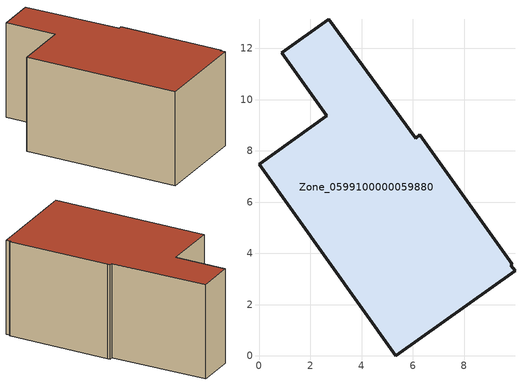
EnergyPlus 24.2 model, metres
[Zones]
Zone_0599100000059880
 floor ground (C_G): 2.65,9.36 0.89,11.83 2.72,13.14 6.12,8.5 6.28,8.62 6.37,8.5 9.88,3.59 9.82,3.54 9.98,3.32 5.33,0 0,7.47 z0
 wall outside (C_F): 6.37,8.5 6.28,8.62 6.12,8.5 2.72,13.14 0.89,11.83 2.65,9.36 0,7.47 5.33,0 9.98,3.32 9.82,3.54 9.88,3.59 6.37,8.5 z0:5.69
 roof outside (C_R): 6.12,8.5 2.72,13.14 0.89,11.83 2.65,9.36 0,7.47 5.33,0 9.98,3.32 9.82,3.54 9.88,3.59 6.37,8.5 6.28,8.62 z5.69
[BUILDING]
Pand.0599100000059880: North Axis=0; Terrain=City; Loads Convergence Tolerance Value=0.04; Temperature Convergence Tolerance Value=0.4; Solar Distribution=FullExterior; Maximum Number of Warmup Days=25; Minimum Number of Warmup Days=1
[Site:Location]
Rotterdam.The.Hague.AP_ZH_NLD Design_Conditions: Latitude=51.96; Longitude=4.45; Time Zone=1; Elevation=-4.5
[SITE:GROUNDTEMPERATURE:BUILDINGSURFACE]
18, 18, 18, 18, 18, 18, 18, 18, 18, 18, 18, 18
[MATERIAL] Thermal Absorptance=0.9; Solar Absorptance=0.7; Visible Absorptance=0.7
Name | Roughness | Thickness | Conductivity | Density | Specific Heat
G.TC.1975-1991 | MediumSmooth | 0.15 | 0.288461 | 540 | 1210
F.TC.1975-1991 | Rough | 0.3 | 0.230769 | 1920 | 840
R.TC.1975-1991 | MediumRough | 0.2 | 0.153846 | 1500 | 1000
[CONSTRUCTION]
C_G: G.TC.1975-1991
C_F: F.TC.1975-1991
C_R: R.TC.1975-1991
[ZONE]
Zone_0599100000059880: Type=1; Multiplier=1; Ceiling Height=Autocalculate; Volume=Autocalculate; Floor Area=autocalculate; Part of Total Floor Area=Yes
[ZONEINFILTRATION:DESIGNFLOWRATE]
Infil_Zone_0599100000059880: Zone or ZoneList or Space or SpaceList=Zone_0599100000059880; Schedule=AlwaysOn; Design Flow Rate Calculation Method=Flow/Area; Flow Rate per Floor Area=0.003; Constant Term Coefficient=1; Temperature Term Coefficient=0; Velocity Term Coefficient=0; Velocity Squared Term Coefficient=0
[HVACTEMPLATE:ZONE:IDEALLOADSAIRSYSTEM]
Zone_0599100000059880: Maximum Heating Supply Air Temperature=50; Minimum Cooling Supply Air Temperature=13; Maximum Heating Supply Air Humidity Ratio=0.0156; Minimum Cooling Supply Air Humidity Ratio=0.0077; Heating Limit=NoLimit; Cooling Limit=NoLimit; Dehumidification Control Type=ConstantSensibleHeatRatio; Cooling Sensible Heat Ratio=0.7; Dehumidification Setpoint=60; Humidification Control Type=None; Humidification Setpoint=30; Outdoor Air Method=None; Outdoor Air Flow Rate per Person=0.00944; Outdoor Air Flow Rate per Zone Floor Area=0; Outdoor Air Flow Rate per Zone=0; Demand Controlled Ventilation Type=None; Outdoor Air Economizer Type=NoEconomizer; Heat Recovery Type=None; Sensible Heat Recovery Effectiveness=0.7; Latent Heat Recovery Effectiveness=0.65
[ZONECONTROL:THERMOSTAT]
ThermostatControl_Zone_0599100000059880: Zone or ZoneList=Zone_0599100000059880; Control Type Schedule=DualSetpointControlType; Control 1=Thermostat_Zone_0599100000059880; Temperature Difference Between Cutout And Setpoint=0
[THERMOSTATSETPOINT:DUALSETPOINT]
Thermostat_Zone_0599100000059880: Heating Setpoint Temperature Schedule=HeatingSetpoint_Zone_0599100000059880; Cooling Setpoint Temperature Schedule=CoolingSetpoint_Zone_0599100000059880
[SCHEDULE:COMPACT]
HeatingSetpoint_Zone_0599100000059880: Through: 12/31, For: AllDays, Until: 24:00, 21
CoolingSetpoint_Zone_0599100000059880: Through: 12/31, For: AllDays, Until: 24:00, 24
DualSetpointControlType: Through: 12/31, For: AllDays, Until: 24:00, 4
AlwaysOn: Through: 12/31, For: AllDays, Until: 24:00, 1
